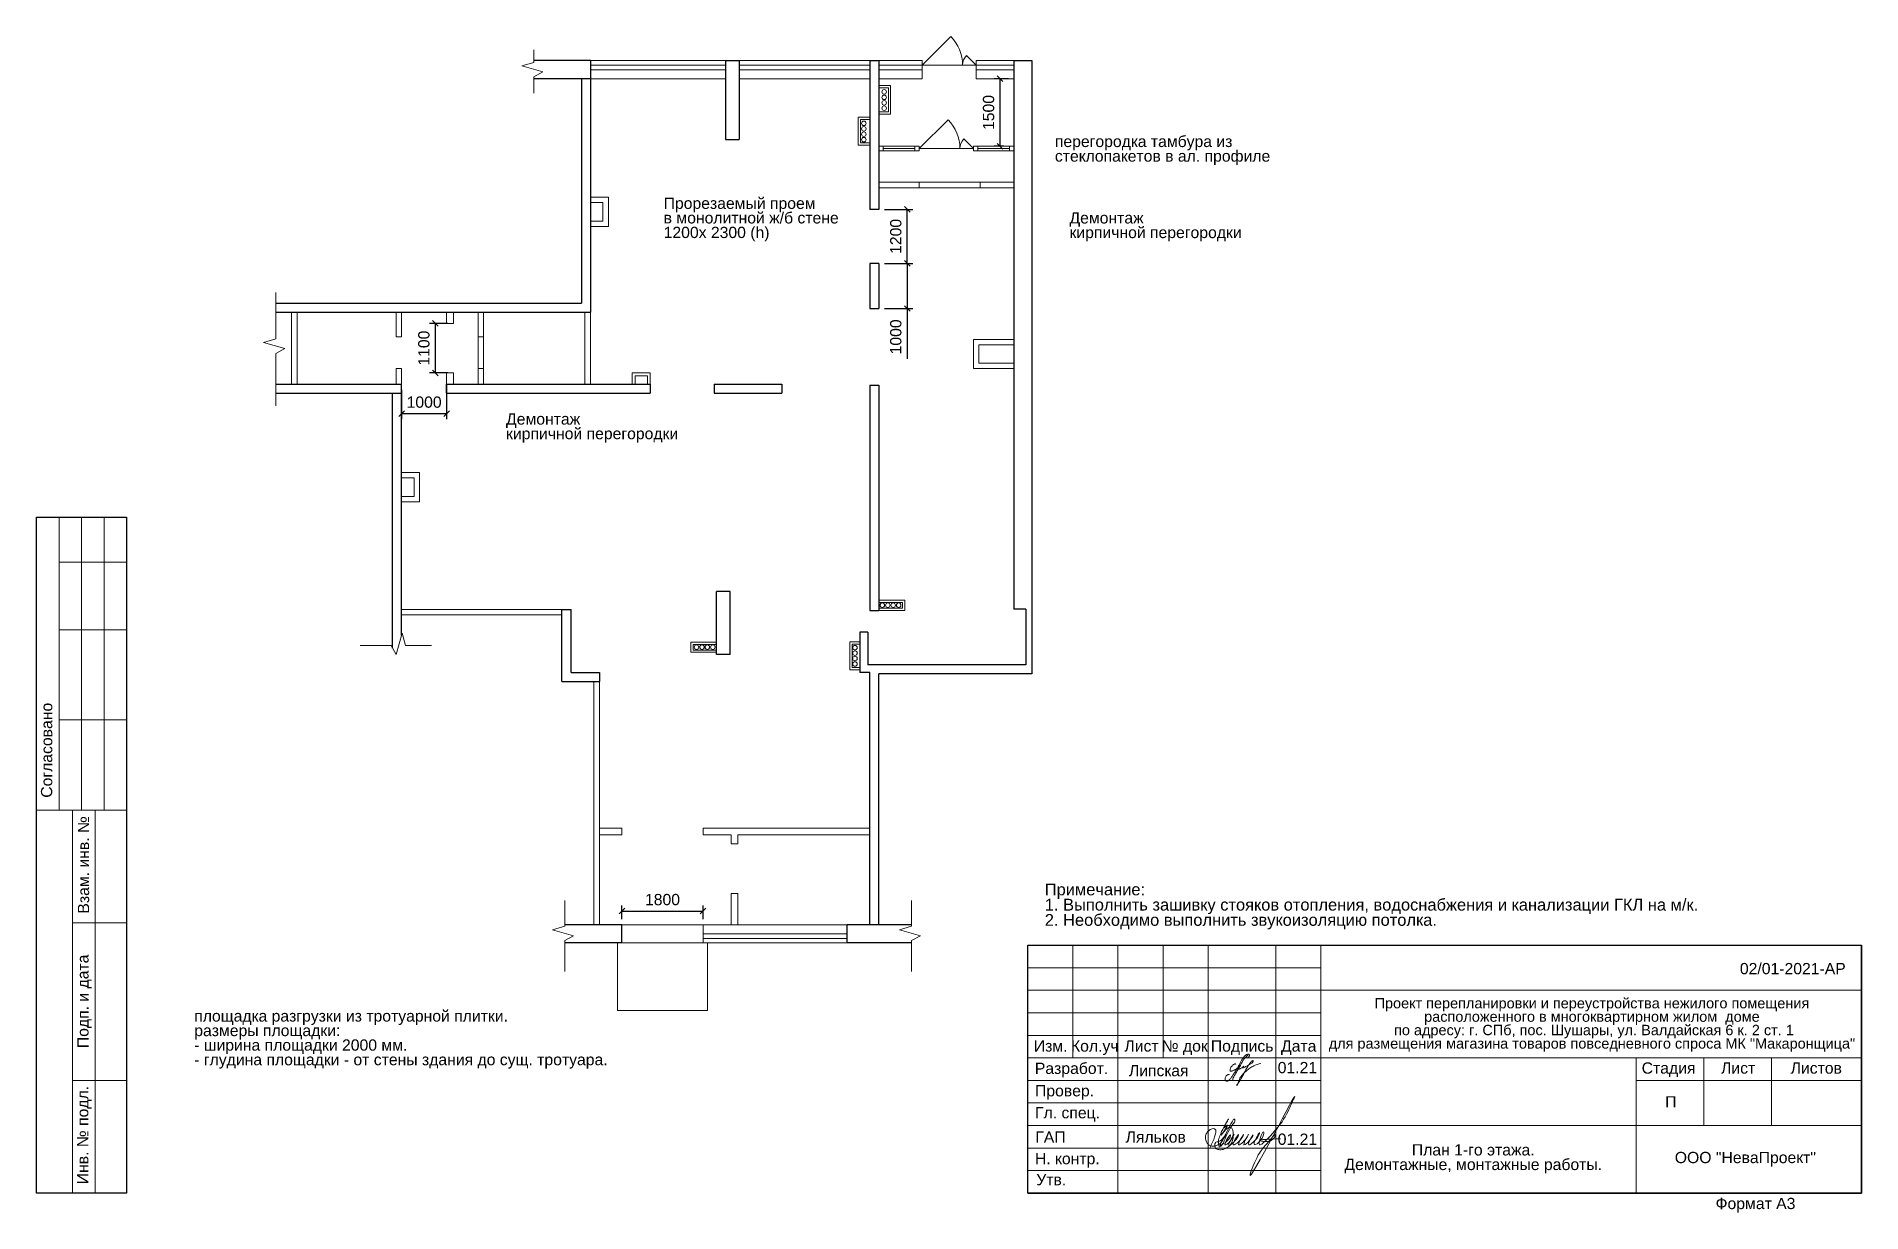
# Model space of a CAD drawing. Header units: metres. Extents: x 0 to 40.5, y 0.1 to 26.2.
import ezdxf
from ezdxf.enums import TextEntityAlignment as Align

# ---------------------------------------------------------------- set-up
doc = ezdxf.new("R2010")
doc.units = ezdxf.units.M
doc.header["$MEASUREMENT"] = 0
doc.linetypes.add('DGN Style 3', pattern=[10.117817, 7.227012, -2.890805])
doc.layers.get('DEFPOINTS').update_dxf_attribs({"lineweight": 0})
for name, color, linetype, lineweight in [('Level 1', 7, 'Continuous', 0), ('Level 44', 7, 'Continuous', 0), ('Level 63', 7, 'Continuous', 0)]:
    doc.layers.add(name, color=color, linetype=linetype, lineweight=lineweight)
doc.layers.add('YOLO_STAMP', color=1, linetype='Continuous')
doc.styles.get("Standard").update_dxf_attribs({"font": 'txt.shx'})
doc.styles.add('Style-Arial', font='arial.ttf')
doc.dimstyles.get("Standard").update_dxf_attribs({"dimtxt": 0.18, "dimasz": 0.18, "dimexe": 0.18, "dimexo": 0.0625, "dimgap": 0.09, "dimtad": 0, "dimtih": 1, "dimtoh": 1, "dimdec": 4, "dimzin": 0, "dimdsep": 46, "dimtxsty": 'Standard', "dimcen": 0.09, "dimadec": 0, "dimazin": 0, "dimtfac": 1, "dimtdec": 4, "dimtofl": 0, "dimtmove": 0, "dimatfit": 3, "dimfxl": 1, "dimtolj": 1, "dimtzin": 0, "dimarcsym": 0})

# ---------------------------------------------------------------- blocks, each defined once
blk = doc.blocks.new('*U17')
at = {"layer": 'Level 44', "color": 6, "linetype": 'Continuous', "lineweight": 13}
for centre in [(-0.181, 0), (-0.06, 0), (0.06, 0), (0.181, 0)]:
    blk.add_circle(centre, 0.05, dxfattribs=at)
blk = doc.blocks.new('*U24')
at = {"color": 5, "linetype": 'Continuous', "lineweight": 0}
for points, knots in [([(0.31, 0.78), (0.34, 0.81), (0.4, 0.88), (0.43, 0.93), (0.43, 0.97), (0.42, 1.01), (0.39, 1.04), (0.33, 1.05), (0.26, 1.03), (0.21, 1.01), (0.12, 0.93), (0.06, 0.87), (-0.03, 0.75), (-0.11, 0.62), (-0.21, 0.44), (-0.3, 0.26), (-0.38, 0.11), (-0.48, -0.06), (-0.64, -0.3), (-0.75, -0.47), (-0.87, -0.64), (-0.99, -0.73), (-1.02, -0.73), (-1.06, -0.74), (-1.14, -0.72), (-1.16, -0.69), (-1.18, -0.65), (-1.18, -0.58), (-1.17, -0.52), (-1.15, -0.43), (-1.08, -0.35), (-1.04, -0.34), (-0.99, -0.31), (-0.96, -0.3), (-0.92, -0.29), (-0.91, -0.31), (-0.92, -0.32)], [0, 0, 0, 0, 0.032258, 0.064516, 0.096774, 0.129032, 0.16129, 0.193548, 0.225806, 0.258065, 0.290323, 0.322581, 0.354839, 0.387097, 0.419355, 0.451613, 0.483871, 0.516129, 0.548387, 0.580645, 0.612903, 0.645161, 0.677419, 0.709677, 0.741935, 0.774194, 0.806452, 0.83871, 0.870968, 0.903226, 0.935484, 0.967742, 0.983871, 0.991935, 0.995968, 1, 1, 1, 1]), ([(0.32, 0.97), (0.32, 0.97), (0.33, 0.98), (0.32, 0.98), (0.31, 0.97), (0.3, 0.97), (0.29, 0.95), (0.21, 0.88), (0.15, 0.82), (0.09, 0.75), (-0.01, 0.62), (-0.17, 0.29), (-0.31, 0.07), (-0.54, -0.32), (-0.64, -0.51), (-0.69, -0.64), (-0.64, -0.69)], [0, 0, 0, 0, 0.005306, 0.009091, 0.012718, 0.03509, 0.04357, 0.143713, 0.287425, 0.431138, 0.57485, 0.718563, 0.862275, 0.934132, 0.97006, 1, 1, 1, 1])]:
    blk.add_open_spline(points, degree=3, knots=knots, dxfattribs=at)
blk.add_open_spline([(-0.47, 0.37), (-0.48, 0.41), (-0.52, 0.41), (-0.56, 0.39), (-0.63, 0.36), (-0.68, 0.32), (-0.75, 0.25), (-0.8, 0.18), (-0.84, 0.12), (-0.85, 0.05), (-0.85, -0.04), (-0.83, -0.08), (-0.8, -0.08), (-0.77, -0.08), (-0.71, -0.06), (-0.66, -0.04), (-0.53, 0.03), (-0.31, 0.14), (-0.22, 0.24), (-0.17, 0.32), (-0.19, 0.32), (-0.3, 0.13), (-0.31, 0.08), (-0.31, 0.06), (-0.27, 0.06), (-0.23, 0.06), (-0.16, 0.09), (-0.08, 0.14), (-0.02, 0.18), (0.02, 0.21), (0.06, 0.25), (0.06, 0.27), (0.03, 0.23), (0, 0.17), (0, 0.14), (0.03, 0.14), (0.11, 0.19), (0.24, 0.26), (0.32, 0.3), (0.44, 0.37), (0.55, 0.44), (0.61, 0.48), (0.65, 0.52), (0.68, 0.57), (0.68, 0.62), (0.68, 0.63), (0.65, 0.63), (0.59, 0.59), (0.51, 0.52), (0.45, 0.43), (0.37, 0.31), (0.32, 0.23), (0.24, 0.11), (0.16, -0.05), (0.09, -0.18), (-0.03, -0.4), (-0.22, -0.74), (-0.32, -0.89), (-0.41, -1), (-0.41, -1.05), (-0.38, -1.02), (-0.32, -0.82), (-0.24, -0.63), (-0.15, -0.46), (-0.09, -0.38), (0.01, -0.25), (0.14, -0.13), (0.22, -0.06), (0.34, 0.03), (0.46, 0.12), (0.58, 0.2), (0.72, 0.28), (0.88, 0.35), (1.01, 0.39), (1.08, 0.41), (1.18, 0.43)], degree=3, dxfattribs=at)
blk = doc.blocks.new('_Oblique')
at = {"color": 0, "linetype": 'ByBlock', "lineweight": -2}
blk.add_line((0.5, 0.5), (-0.5, -0.5), dxfattribs=at)
blk = doc.blocks.new('*D39')
at = {"color": 0, "linetype": 'Continuous', "lineweight": -2, "transparency": 16777216}
for p, q in [((18.817, 21.132), (19.448, 21.132)), ((19.323, 21.132), (19.323, 20.132)), ((18.817, 20.132), (19.448, 20.132)), ((19.323, 20.132), (19.323, 19.016))]:
    blk.add_line(p, q, dxfattribs=at)
at = {"layer": 'DEFPOINTS', "color": 0, "linetype": 'Continuous', "lineweight": 13, "transparency": 16777216}
for p in [(18.692, 21.132), (18.692, 20.132), (19.323, 20.132)]:
    blk.add_point(p, dxfattribs=at)
at = {"color": 0, "linetype": 'Continuous', "lineweight": -2, "transparency": 16777216, "xscale": 0.125, "yscale": 0.125, "zscale": 0.125}
for p, rotation in [((19.323, 21.132), 90), ((19.323, 20.132), 270)]:
    blk.add_blockref('_Oblique', p, dxfattribs=dict(at, rotation=rotation))
at = {"color": 0, "linetype": 'Continuous', "lineweight": 13, "transparency": 16777216, "insert": (19.07, 19.502), "char_height": 0.25, "attachment_point": 5, "rotation": 90, "style": 'Style-Arial'}
blk.add_mtext('1000', dxfattribs=at)
blk = doc.blocks.new('*D40')
at = {"color": 0, "linetype": 'Continuous', "lineweight": -2, "transparency": 16777216}
for p, q in [((18.817, 22.332), (19.448, 22.332)), ((19.323, 21.132), (19.323, 22.332)), ((18.817, 21.132), (19.448, 21.132))]:
    blk.add_line(p, q, dxfattribs=at)
at = {"layer": 'DEFPOINTS', "color": 0, "linetype": 'Continuous', "lineweight": 13, "transparency": 16777216}
for p in [(18.692, 22.332), (19.323, 22.332), (18.692, 21.132)]:
    blk.add_point(p, dxfattribs=at)
at = {"color": 0, "linetype": 'Continuous', "lineweight": -2, "transparency": 16777216, "xscale": 0.125, "yscale": 0.125, "zscale": 0.125}
for p, rotation in [((19.323, 22.332), 90), ((19.323, 21.132), 270)]:
    blk.add_blockref('_Oblique', p, dxfattribs=dict(at, rotation=rotation))
at = {"color": 0, "linetype": 'Continuous', "lineweight": 13, "transparency": 16777216, "insert": (19.07, 21.732), "char_height": 0.25, "attachment_point": 5, "rotation": 90, "style": 'Style-Arial'}
blk.add_mtext('1200', dxfattribs=at)
blk = doc.blocks.new('*D30')
at = {"color": 0, "linetype": 'Continuous', "lineweight": -2, "transparency": 16777216}
for p, q in [((12.992, 6.577), (12.992, 6.884)), ((12.992, 6.759), (14.792, 6.759)), ((14.792, 6.577), (14.792, 6.884))]:
    blk.add_line(p, q, dxfattribs=at)
at = {"layer": 'DEFPOINTS', "color": 0, "linetype": 'Continuous', "lineweight": 13, "transparency": 16777216}
for p in [(14.792, 6.759), (12.992, 6.452), (14.792, 6.452)]:
    blk.add_point(p, dxfattribs=at)
at = {"color": 0, "linetype": 'Continuous', "lineweight": -2, "transparency": 16777216, "xscale": 0.125, "yscale": 0.125, "zscale": 0.125, "rotation": 180}
blk.add_blockref('_Oblique', (12.992, 6.759), dxfattribs=at)
at = {"color": 0, "linetype": 'Continuous', "lineweight": -2, "transparency": 16777216, "xscale": 0.125, "yscale": 0.125, "zscale": 0.125}
blk.add_blockref('_Oblique', (14.792, 6.759), dxfattribs=at)
at = {"color": 0, "linetype": 'Continuous', "lineweight": 0, "transparency": 16777216, "insert": (13.892, 7.012), "char_height": 0.25, "attachment_point": 5, "style": 'Style-Arial'}
blk.add_mtext('1800', dxfattribs=at)
blk = doc.blocks.new('*D36')
at = {"color": 0, "linetype": 'Continuous', "lineweight": -2, "transparency": 16777216}
for p, q in [((21.567, 25.232), (21.256, 25.232)), ((21.381, 25.232), (21.381, 23.732)), ((21.467, 23.732), (21.256, 23.732))]:
    blk.add_line(p, q, dxfattribs=at)
at = {"layer": 'DEFPOINTS', "color": 0, "linetype": 'Continuous', "lineweight": 13, "transparency": 16777216}
for p in [(21.692, 25.232), (21.381, 23.732), (21.592, 23.732)]:
    blk.add_point(p, dxfattribs=at)
at = {"color": 0, "linetype": 'Continuous', "lineweight": -2, "transparency": 16777216, "xscale": 0.125, "yscale": 0.125, "zscale": 0.125}
for p, rotation in [((21.381, 25.232), 90), ((21.381, 23.732), 270)]:
    blk.add_blockref('_Oblique', p, dxfattribs=dict(at, rotation=rotation))
at = {"color": 0, "linetype": 'Continuous', "lineweight": 0, "transparency": 16777216, "insert": (21.129, 24.482), "char_height": 0.25, "attachment_point": 5, "rotation": 90, "style": 'Style-Arial'}
blk.add_mtext('1500', dxfattribs=at)
blk = doc.blocks.new('*D37')
at = {"color": 0, "linetype": 'Continuous', "lineweight": -2, "transparency": 16777216}
for p, q in [((8.102, 18.327), (8.102, 17.676)), ((9.102, 18.452), (9.102, 17.676)), ((8.102, 17.801), (9.102, 17.801))]:
    blk.add_line(p, q, dxfattribs=at)
at = {"layer": 'DEFPOINTS', "color": 0, "linetype": 'Continuous', "lineweight": 13, "transparency": 16777216}
for p in [(8.102, 18.452), (9.102, 18.577), (9.102, 17.801)]:
    blk.add_point(p, dxfattribs=at)
at = {"color": 0, "linetype": 'Continuous', "lineweight": -2, "transparency": 16777216, "xscale": 0.125, "yscale": 0.125, "zscale": 0.125, "rotation": 180}
blk.add_blockref('_Oblique', (8.102, 17.801), dxfattribs=at)
at = {"color": 0, "linetype": 'Continuous', "lineweight": -2, "transparency": 16777216, "xscale": 0.125, "yscale": 0.125, "zscale": 0.125}
blk.add_blockref('_Oblique', (9.102, 17.801), dxfattribs=at)
at = {"color": 0, "linetype": 'Continuous', "lineweight": 0, "transparency": 16777216, "insert": (8.602, 18.053), "char_height": 0.25, "attachment_point": 5, "style": 'Style-Arial'}
blk.add_mtext('1000', dxfattribs=at)
blk = doc.blocks.new('*D38')
at = {"color": 0, "linetype": 'Continuous', "lineweight": -2, "transparency": 16777216}
for p, q in [((9.127, 19.802), (8.725, 19.802)), ((8.85, 19.802), (8.85, 18.702)), ((9.127, 18.702), (8.725, 18.702))]:
    blk.add_line(p, q, dxfattribs=at)
at = {"layer": 'DEFPOINTS', "color": 0, "linetype": 'Continuous', "lineweight": 13, "transparency": 16777216}
for p in [(9.252, 19.802), (8.85, 18.702), (9.252, 18.702)]:
    blk.add_point(p, dxfattribs=at)
at = {"color": 0, "linetype": 'Continuous', "lineweight": -2, "transparency": 16777216, "xscale": 0.125, "yscale": 0.125, "zscale": 0.125}
for p, rotation in [((8.85, 19.802), 90), ((8.85, 18.702), 270)]:
    blk.add_blockref('_Oblique', p, dxfattribs=dict(at, rotation=rotation))
at = {"color": 0, "linetype": 'Continuous', "lineweight": 0, "transparency": 16777216, "insert": (8.597, 19.252), "char_height": 0.25, "attachment_point": 5, "rotation": 90, "style": 'Style-Arial'}
blk.add_mtext('1100', dxfattribs=at)

msp = doc.modelspace()

# ---------------------------------------------------------------- linework, layer by layer
at = {"color": 7, "linetype": 'Continuous', "lineweight": 13}
for p, q in [((7.98160927, 19.50221878), (8.10160927, 19.50221878)), ((7.98160927, 18.80221878), (8.10160927, 18.80221878))]:
    msp.add_line(p, q, dxfattribs=at)
at = {"color": 5, "linetype": 'DGN Style 3', "lineweight": 13}
for p, q in [((9.80160927, 19.50221878), (9.92160927, 19.50221878)), ((9.80160927, 18.80221878), (9.92160927, 18.80221878)), ((14.79160927, 6.05221878), (14.79160927, 6.45221878))]:
    msp.add_line(p, q, dxfattribs=at)
at = {"color": 5, "linetype": 'Continuous', "lineweight": 0}
for p, q in [((12.89160927, 6.05221878), (12.89160927, 4.55221878)), ((14.89160927, 6.05221878), (14.89160927, 4.55221878)), ((14.89160927, 4.55221878), (12.89160927, 4.55221878))]:
    msp.add_line(p, q, dxfattribs=at)
msp.add_lwpolyline([(21.99998125, 0.50004244), (40.49998125, 0.50004244), (40.49998125, 6.00004244)])
msp.add_open_spline([(26.04278702, 1.51356679), (26.08073687, 1.59098025), (26.13309501, 1.697785), (26.16865204, 1.82587662), (26.17954879, 1.89439747), (26.1397082, 1.93429106), (26.07455291, 1.92760347), (26.0099114, 1.88541412), (25.96221407, 1.82733798), (25.9383279, 1.76402907), (25.94150294, 1.70355029), (25.9578119, 1.63583473), (25.99573812, 1.57865798), (26.05483841, 1.54634067), (26.12096717, 1.53314648), (26.18589094, 1.55663344), (26.2430196, 1.57961353), (26.31273732, 1.63255339), (26.35633136, 1.7436194), (26.42094305, 1.86493651), (26.47160876, 1.98398541), (26.52988592, 2.06594743), (26.55124657, 2.12761739), (26.59350428, 2.14496146), (26.59617186, 2.10453388), (26.58466133, 2.06885692), (26.47006561, 1.93445387), (26.38995491, 1.73692306), (26.32802366, 1.57912064), (26.2567383, 1.51263978), (26.24086995, 1.54966362), (26.23176358, 1.58737166), (26.2209507, 1.66409469), (26.27652073, 1.80882404), (26.32161097, 1.92589795), (26.54395054, 2.2937952), (26.27748717, 1.85606354), (26.5162612, 2.11298828), (26.19533036, 1.63767806), (26.37596412, 1.9088758), (26.45290116, 1.96306903), (26.53383444, 1.94722948), (26.55448748, 1.86751673), (26.56351039, 1.74119359), (26.5300577, 1.57729277), (26.41157706, 1.50050643), (26.32647237, 1.46118091), (26.24518584, 1.46038806), (26.17375385, 1.47824669), (26.14897566, 1.52417378), (26.14422267, 1.56598102), (26.15563212, 1.63763909), (26.28202746, 1.62882892), (26.49868217, 1.94270033), (26.19165988, 1.4919854), (26.38974939, 1.63026527), (26.46855729, 1.67189559), (26.52728856, 1.88196812), (26.27109931, 1.4587273), (26.51683611, 1.65564289), (26.63260579, 1.91033565), (26.35117631, 1.44117992), (26.61202182, 1.65125225), (26.73385856, 1.89811526), (26.4434486, 1.47047089), (26.72059476, 1.64813693), (26.84215777, 1.90189339), (26.57011078, 1.44859744), (26.83086823, 1.66287503), (26.94155219, 1.88745131), (26.66514737, 1.40373678), (26.9572413, 1.68552503), (27.02236655, 1.85166224), (26.73830431, 1.36372931), (27.1130485, 1.71066162), (27.16706252, 1.91605248), (26.84995156, 1.35533702), (27.24230499, 1.71307905), (27.23822872, 1.93985688), (26.99789659, 1.35117447), (27.59385327, 1.99692237), (27.70902633, 2.17172205), (28.25440797, 3.34948424), (26.57558669, 0.05451607), (27.10769998, 1.38668342), (27.25846749, 1.53814084), (27.53581635, 1.87295253), (27.41604642, 1.6052397), (26.95495957, 1.68869624), (27.35862689, 1.69866067), (27.60910479, 1.70484366)], degree=3, knots=[0, 0, 0, 0, 0.2560667335, 0.3532866609, 0.4064462397, 0.4505715593, 0.499810762, 0.589048116, 0.6776773447, 0.720537619, 0.7890970415, 0.8549085965, 0.9291380247, 0.9859734327, 1.0536031878, 1.1239972545, 1.188183971, 1.238832564, 1.3814411764, 1.5326257275, 1.6553269718, 1.7676921232, 1.8317137067, 1.8496753243, 1.8755154291, 1.9180272356, 1.9733447095, 2.3880998365, 2.5095345573, 2.5620461607, 2.5863726679, 2.6081972303, 2.6839756799, 2.8118489792, 3.0390733023, 3.2354338585, 3.4551409824, 3.5391991041, 3.7965289221, 3.9612769153, 4.0468508434, 4.1050323087, 4.1708075998, 4.2679693411, 4.5015659404, 4.6102692781, 4.6801628668, 4.7793560514, 4.8539988807, 4.8790077583, 4.930140653, 4.9832913909, 5.0638079182, 5.2689191923, 5.5236020616, 5.592201315, 5.8101440712, 5.8569294928, 6.1070555364, 6.2738830494, 6.4144054778, 6.6750982037, 6.8810380842, 7.0014901367, 7.2513214603, 7.4482112873, 7.5779777602, 7.8235148866, 8.0412496629, 8.1371151941, 8.3762136101, 8.6515240697, 8.6646638816, 8.8805359725, 9.2136117644, 9.2239007948, 9.4942644814, 9.8120738223, 9.8409947666, 10.1116005997, 10.4864058925, 11.0871548735, 11.4072235828, 13.3605943647, 13.8293914736, 14.1964400593, 14.4128351412, 14.5239773832, 14.7957489963, 15.2401190061, 15.2401190061, 15.2401190061, 15.2401190061], dxfattribs=at)
at = {"layer": 'Level 44', "color": 7, "linetype": 'Continuous', "lineweight": 0}
for p, q in [((19.65160927, 25.53221878), (20.28800537, 26.16861488)), ((11.03974406, 25.59222848), (11.03974406, 25.87037096)), ((12.29160927, 25.53221878), (15.29160927, 25.53221878)), ((15.59160927, 25.53221878), (18.49160927, 25.53221878)), ((18.69160927, 25.53221878), (19.65160927, 25.53221878)), ((19.65160927, 25.53221878), (20.85160927, 25.53221878)), ((20.63947723, 25.74435081), (20.85160927, 25.53221878)), ((20.85160927, 25.53221878), (21.69160927, 25.53221878)), ((11.03974406, 25.27152995), (11.03974406, 24.91311534)), ((12.29160927, 25.43221878), (15.29160927, 25.43221878)), ((15.59160927, 25.43221878), (18.49160927, 25.43221878)), ((18.69160927, 25.43221878), (19.65160927, 25.43221878)), ((20.85160927, 25.43221878), (21.69160927, 25.43221878)), ((5.31254452, 19.4550623), (5.31254452, 20.48368644)), ((5.31254452, 19.13436377), (5.31254452, 17.96826473)), ((7.87075091, 12.65051047), (7.18341155, 12.65051047)), ((8.19144944, 12.65051047), (8.76408365, 12.65051047)), ((11.72433971, 6.42284592), (11.72433971, 6.99548013)), ((19.42050233, 6.42284592), (19.42050233, 6.99548013)), ((11.72433971, 6.10214739), (11.72433971, 5.41480803)), ((14.79160927, 6.25221878), (17.99160927, 6.25221878)), ((14.79160927, 6.15221878), (17.99160927, 6.15221878)), ((19.42050233, 6.10214739), (19.42050233, 5.41480803))]:
    msp.add_line(p, q, dxfattribs=at)
at = {"layer": 'Level 44', "color": 7, "linetype": 'Continuous', "lineweight": 30}
for p, q in [((12.29160927, 25.63221878), (11.03974406, 25.63221878)), ((12.29160927, 25.63221878), (12.29160927, 20.05221878)), ((15.29160927, 25.63221878), (15.29160927, 23.88221878)), ((15.29160927, 25.63221878), (15.59160927, 25.63221878)), ((15.59160927, 25.63221878), (15.59160927, 23.88221878)), ((18.49160927, 25.63221878), (18.49160927, 22.33221878)), ((18.49160927, 25.63221878), (18.69160927, 25.63221878)), ((18.69160927, 25.63221878), (18.69160927, 22.33221878)), ((21.69160927, 25.63221878), (21.69160927, 13.46221878)), ((21.69160927, 25.63221878), (22.09160927, 25.63221878)), ((22.09160927, 25.63221878), (22.09160927, 12.02221878)), ((12.29160927, 25.23221878), (11.03974406, 25.23221878)), ((12.09160927, 25.23221878), (12.09160927, 20.25221878)), ((15.29160927, 23.88221878), (15.59160927, 23.88221878)), ((18.69160927, 22.33221878), (18.49160927, 22.33221878)), ((18.69160927, 21.13221878), (18.49160927, 21.13221878)), ((18.49160927, 21.13221878), (18.49160927, 20.13221878)), ((18.69160927, 21.13221878), (18.69160927, 20.13221878)), ((5.31254452, 20.25221878), (12.09160927, 20.25221878)), ((5.31254452, 20.05221878), (12.29160927, 20.05221878)), ((18.49160927, 20.13221878), (18.69160927, 20.13221878)), ((5.31254452, 18.45221878), (8.10160927, 18.45221878)), ((5.31254452, 18.25221878), (8.10160927, 18.25221878)), ((7.90160927, 12.59585897), (7.90160927, 18.25221878)), ((8.10160927, 12.88234816), (8.10160927, 18.45221878)), ((9.10160927, 18.25221878), (9.10160927, 18.45221878)), ((9.10160927, 18.45221878), (13.62160927, 18.45221878)), ((9.10160927, 18.25221878), (13.62160927, 18.25221878)), ((13.62160927, 18.45221878), (13.62160927, 18.25221878)), ((15.04160927, 18.45221878), (15.04160927, 18.25221878)), ((15.04160927, 18.45221878), (16.54160927, 18.45221878)), ((15.04160927, 18.25221878), (16.54160927, 18.25221878)), ((16.54160927, 18.45221878), (16.54160927, 18.25221878)), ((18.49160927, 18.43221878), (18.49160927, 13.43221878)), ((18.49160927, 18.43221878), (18.69160927, 18.43221878)), ((18.69160927, 18.43221878), (18.69160927, 13.43221878)), ((15.09160927, 12.45221878), (15.09160927, 13.85221878)), ((15.39160927, 13.85221878), (15.09160927, 13.85221878)), ((15.39160927, 12.45221878), (15.39160927, 13.85221878)), ((11.66160927, 11.85221878), (11.66160927, 13.45221878)), ((11.66160927, 13.45221878), (11.86160927, 13.45221878)), ((11.86160927, 12.05221878), (11.86160927, 13.45221878)), ((18.49160927, 13.43221878), (18.69160927, 13.43221878)), ((21.95160927, 13.46221878), (21.69160927, 13.46221878)), ((21.95160927, 13.46221878), (21.95160927, 12.22221878)), ((18.45160927, 12.95221878), (18.27160927, 12.95221878)), ((18.27160927, 12.95221878), (18.27160927, 12.05221878)), ((18.45160927, 12.95221878), (18.45160927, 12.22221878)), ((15.39160927, 12.45221878), (15.09160927, 12.45221878)), ((21.95160927, 12.22221878), (18.45160927, 12.22221878)), ((11.66160927, 11.85221878), (12.49160927, 11.85221878)), ((11.86160927, 12.05221878), (12.49160927, 12.05221878)), ((12.49160927, 12.05221878), (12.49160927, 11.85221878)), ((18.49160927, 12.05221878), (18.27160927, 12.05221878)), ((18.49160927, 6.45221878), (18.49160927, 12.05221878)), ((18.69160927, 6.45221878), (18.69160927, 12.02221878)), ((22.09160927, 12.02221878), (18.69160927, 12.02221878)), ((12.99160927, 6.45221878), (11.72433971, 6.45221878)), ((12.99160927, 6.05221878), (12.99160927, 6.45221878)), ((19.42050233, 6.45221878), (17.99160927, 6.45221878)), ((17.99160927, 6.05221878), (17.99160927, 6.45221878)), ((12.99160927, 6.05221878), (11.72433971, 6.05221878)), ((19.42050233, 6.05221878), (17.99160927, 6.05221878))]:
    msp.add_line(p, q, dxfattribs=at)
at = {"layer": 'Level 44', "color": 7, "linetype": 'Continuous', "lineweight": 13}
for p, q in [((12.29160927, 25.63221878), (15.29160927, 25.63221878)), ((15.59160927, 25.63221878), (18.49160927, 25.63221878)), ((18.69160927, 25.63221878), (19.65160927, 25.63221878)), ((19.65160927, 25.63221878), (19.65160927, 25.23221878)), ((20.85160927, 25.63221878), (20.85160927, 25.23221878)), ((20.85160927, 25.63221878), (21.69160927, 25.63221878)), ((12.29160927, 25.23221878), (15.29160927, 25.23221878)), ((15.59160927, 25.23221878), (18.49160927, 25.23221878)), ((18.69160927, 25.23221878), (19.65160927, 25.23221878)), ((20.85160927, 25.23221878), (21.69160927, 25.23221878)), ((12.29160927, 22.60221878), (12.69160927, 22.60221878)), ((12.29160927, 22.48221878), (12.57160927, 22.48221878)), ((12.57160927, 22.48221878), (12.57160927, 22.07221878)), ((12.69160927, 22.60221878), (12.69160927, 21.95221878)), ((12.29160927, 22.07221878), (12.57160927, 22.07221878)), ((12.29160927, 21.95221878), (12.69160927, 21.95221878)), ((5.66160927, 20.05221878), (5.66160927, 18.45221878)), ((5.78160927, 20.05221878), (5.78160927, 18.45221878)), ((7.98160927, 20.05221878), (7.98160927, 19.50221878)), ((8.10160927, 20.05221878), (8.10160927, 19.50221878)), ((12.17160927, 20.05221878), (12.17160927, 18.45221878)), ((12.29160927, 20.05221878), (12.29160927, 18.45221878)), ((20.79160927, 19.44221878), (21.69160927, 19.44221878)), ((20.79160927, 19.44221878), (20.79160927, 18.80221878)), ((20.91160927, 19.32221878), (21.69160927, 19.32221878)), ((20.91160927, 19.32221878), (20.91160927, 18.92221878)), ((7.98160927, 18.80221878), (7.98160927, 18.45221878)), ((8.10160927, 18.80221878), (8.10160927, 18.45221878)), ((13.22160927, 18.45221878), (13.22160927, 18.70221878)), ((13.22160927, 18.70221878), (13.62160927, 18.70221878)), ((13.28660927, 18.45221878), (13.28660927, 18.63721878)), ((13.28660927, 18.63721878), (13.55660927, 18.63721878)), ((13.55660927, 18.45221878), (13.55660927, 18.63721878)), ((13.62160927, 18.45221878), (13.62160927, 18.70221878)), ((20.79160927, 18.80221878), (21.69160927, 18.80221878)), ((20.91160927, 18.92221878), (21.69160927, 18.92221878)), ((8.10160927, 16.49221878), (8.50160927, 16.49221878)), ((8.10160927, 16.37221878), (8.38160927, 16.37221878)), ((8.38160927, 16.37221878), (8.38160927, 15.96221878)), ((8.50160927, 16.49221878), (8.50160927, 15.84221878)), ((8.10160927, 15.96221878), (8.38160927, 15.96221878)), ((8.10160927, 15.84221878), (8.50160927, 15.84221878)), ((8.10160927, 13.45221878), (11.66160927, 13.45221878)), ((8.10160927, 13.33221878), (11.66160927, 13.33221878)), ((12.37160927, 6.45221878), (12.37160927, 11.85221878)), ((12.49160927, 6.45221878), (12.49160927, 11.85221878)), ((14.79160927, 6.45221878), (17.99160927, 6.45221878)), ((14.79160927, 6.05221878), (17.99160927, 6.05221878))]:
    msp.add_line(p, q, dxfattribs=at)
at = {"layer": 'Level 44', "color": 5, "linetype": 'Continuous', "lineweight": 0}
for p, q in [((19.59160927, 23.68221878), (20.22800537, 24.31861488)), ((18.79160927, 23.73221878), (19.49160927, 23.73221878)), ((19.49160927, 23.68221878), (18.79160927, 23.68221878)), ((18.79160927, 23.63221878), (19.49160927, 23.63221878)), ((20.79160927, 23.68221878), (19.59160927, 23.68221878)), ((20.57947723, 23.89435081), (20.79160927, 23.68221878)), ((20.89160927, 23.73221878), (21.59160927, 23.73221878)), ((21.59160927, 23.68221878), (20.89160927, 23.68221878)), ((20.89160927, 23.63221878), (21.59160927, 23.63221878))]:
    msp.add_line(p, q, dxfattribs=at)
at = {"layer": 'Level 44', "color": 5, "linetype": 'DGN Style 3', "lineweight": 13}
for p, q in [((18.69160927, 22.93221878), (19.59160927, 22.93221878)), ((18.69160927, 22.81221878), (19.59160927, 22.81221878)), ((19.59160927, 22.93221878), (19.59160927, 22.81221878)), ((20.94160927, 22.93221878), (20.94160927, 22.81221878)), ((20.94160927, 22.93221878), (21.69160927, 22.93221878)), ((20.94160927, 22.81221878), (21.69160927, 22.81221878)), ((9.80160927, 20.05221878), (9.80160927, 19.50221878)), ((9.92160927, 20.05221878), (9.92160927, 19.50221878)), ((9.80160927, 18.80221878), (9.80160927, 18.45221878)), ((9.92160927, 18.80221878), (9.92160927, 18.45221878)), ((12.99160927, 6.45221878), (14.79160927, 6.45221878)), ((14.79160927, 6.05221878), (12.99160927, 6.05221878))]:
    msp.add_line(p, q, dxfattribs=at)
at = {"layer": 'Level 44', "color": 5, "linetype": 'DGN Style 3', "lineweight": 0}
for p, q in [((19.59160927, 22.93221878), (20.94160927, 22.93221878)), ((20.94160927, 22.81221878), (19.59160927, 22.81221878)), ((9.80160927, 19.50221878), (9.80160927, 18.80221878)), ((9.92160927, 18.80221878), (9.92160927, 19.50221878))]:
    msp.add_line(p, q, dxfattribs=at)
at = {"layer": 'Level 44', "color": 5, "linetype": 'Continuous', "lineweight": 13}
for p, q in [((9.10160927, 19.80221878), (9.10160927, 20.05221878)), ((9.25160927, 19.80221878), (9.25160927, 20.05221878)), ((9.10160927, 19.80221878), (9.25160927, 19.80221878)), ((9.10160927, 18.45221878), (9.10160927, 18.70221878)), ((9.10160927, 18.70221878), (9.25160927, 18.70221878)), ((9.25160927, 18.45221878), (9.25160927, 18.70221878)), ((12.49160927, 8.60221878), (12.99160927, 8.60221878)), ((12.99160927, 8.45221878), (12.99160927, 8.60221878)), ((14.79160927, 8.45221878), (14.79160927, 8.60221878)), ((14.79160927, 8.60221878), (18.49160927, 8.60221878)), ((12.49160927, 8.45221878), (12.99160927, 8.45221878)), ((14.79160927, 8.45221878), (15.41660927, 8.45221878)), ((15.41660927, 8.45221878), (15.41660927, 8.25221878)), ((15.41660927, 8.25221878), (15.56660927, 8.25221878)), ((15.56660927, 8.45221878), (15.56660927, 8.25221878)), ((15.56660927, 8.45221878), (18.49160927, 8.45221878)), ((15.41660927, 7.15221878), (15.56660927, 7.15221878)), ((15.41660927, 7.15221878), (15.41660927, 6.45221878)), ((15.56660927, 7.15221878), (15.56660927, 6.45221878))]:
    msp.add_line(p, q, dxfattribs=at)
at = {"layer": 'Level 44', "color": 7, "linetype": 'Continuous', "lineweight": 0, "flags": 128}
for points in [[(11.03974406, 25.59222848), (10.76705168, 25.51395415), (11.23464645, 25.3815794), (11.03974406, 25.27152995)], [(18.69160927, 25.02839379), (18.90413103, 25.02839379), (18.90413103, 24.49425115), (18.69160927, 24.49425115)], [(18.49160927, 24.32648186), (18.28451873, 24.32648186), (18.28451873, 23.80734324), (18.49160927, 23.80734324)], [(5.31254452, 19.4550623), (5.03985214, 19.37678797), (5.50744691, 19.24441323), (5.31254452, 19.13436377)], [(18.69160927, 13.48221878), (19.21756324, 13.48221878), (19.21756324, 13.60762174), (18.69160927, 13.60762174)], [(8.19144944, 12.65051047), (8.11317512, 12.92320285), (7.98080037, 12.45560808), (7.87075091, 12.65051047)], [(15.09160927, 12.55216015), (14.56933423, 12.55216015), (14.56933423, 12.67690775), (15.09160927, 12.67690775)], [(18.27160927, 12.1613364), (18.10102413, 12.1613364), (18.10102413, 12.68347583), (18.27160927, 12.68347583)], [(11.72433971, 6.42284592), (11.45164733, 6.34457159), (11.9192421, 6.21219685), (11.72433971, 6.10214739)], [(19.42050233, 6.42284592), (19.14780996, 6.34457159), (19.61540473, 6.21219685), (19.42050233, 6.10214739)]]:
    msp.add_lwpolyline(points, dxfattribs=at)
at = {"layer": 'Level 44', "color": 7, "linetype": 'Continuous', "lineweight": 13, "flags": 128}
for points in [[(18.69160927, 25.07839379), (18.95413103, 25.07839379), (18.95413103, 24.44425115), (18.69160927, 24.44425115)], [(18.49160927, 24.37648186), (18.23451873, 24.37648186), (18.23451873, 23.75734324), (18.49160927, 23.75734324)], [(18.69160927, 13.43221878), (19.26756324, 13.43221878), (19.26756324, 13.65762174), (18.69160927, 13.65762174)], [(15.09160927, 12.50216015), (14.51933423, 12.50216015), (14.51933423, 12.72690775), (15.09160927, 12.72690775)], [(18.27160927, 12.1113364), (18.05102413, 12.1113364), (18.05102413, 12.73347583), (18.27160927, 12.73347583)]]:
    msp.add_lwpolyline(points, dxfattribs=at)
at = {"layer": 'Level 44', "color": 5, "linetype": 'Continuous', "lineweight": 13, "flags": 128}
for points in [[(18.79160927, 23.73221878), (18.69160927, 23.73221878), (18.69160927, 23.63221878), (18.79160927, 23.63221878), (18.79160927, 23.73221878)], [(19.59160927, 23.73221878), (19.49160927, 23.73221878), (19.49160927, 23.63221878), (19.59160927, 23.63221878), (19.59160927, 23.73221878)], [(20.89160927, 23.73221878), (20.79160927, 23.73221878), (20.79160927, 23.63221878), (20.89160927, 23.63221878), (20.89160927, 23.73221878)], [(21.69160927, 23.73221878), (21.59160927, 23.73221878), (21.59160927, 23.63221878), (21.69160927, 23.63221878), (21.69160927, 23.73221878)], [(9.10160927, 20.05221878), (9.10160927, 19.80221878), (9.25160927, 19.80221878), (9.25160927, 20.05221878), (9.10160927, 20.05221878)], [(9.10160927, 18.70221878), (9.10160927, 18.45221878), (9.25160927, 18.45221878), (9.25160927, 18.70221878), (9.10160927, 18.70221878)], [(12.49160927, 8.45221878), (12.99160927, 8.45221878), (12.99160927, 8.60221878), (12.49160927, 8.60221878), (12.49160927, 8.45221878)], [(18.49160927, 8.60221878), (14.79160927, 8.60221878), (14.79160927, 8.45221878), (15.41660927, 8.45221878), (15.41660927, 8.25221878), (15.56660927, 8.25221878), (15.56660927, 8.45221878), (18.49160927, 8.45221878), (18.49160927, 8.60221878)], [(15.56660927, 6.45221878), (15.56660927, 7.15221878), (15.41660927, 7.15221878), (15.41660927, 6.45221878), (15.56660927, 6.45221878)]]:
    msp.add_lwpolyline(points, close=True, dxfattribs=at)
at = {"layer": 'Level 44', "color": 7, "linetype": 'Continuous', "lineweight": 0, "flags": 128}
for points in [[(12.29160927, 21.95221878), (12.69160927, 21.95221878), (12.69160927, 22.60221878), (12.29160927, 22.60221878), (12.29160927, 22.48221878), (12.57160927, 22.48221878), (12.57160927, 22.07221878), (12.29160927, 22.07221878), (12.29160927, 21.95221878)], [(5.66160927, 20.05221878), (5.66160927, 18.45221878), (5.78160927, 18.45221878), (5.78160927, 20.05221878), (5.66160927, 20.05221878)], [(7.98160927, 20.05221878), (7.98160927, 19.50221878), (8.10160927, 19.50221878), (8.10160927, 20.05221878), (7.98160927, 20.05221878)], [(12.29160927, 18.45221878), (12.29160927, 20.05221878), (12.17160927, 20.05221878), (12.17160927, 18.45221878), (12.29160927, 18.45221878)], [(21.69160927, 18.92221878), (20.91160927, 18.92221878), (20.91160927, 19.32221878), (21.69160927, 19.32221878), (21.69160927, 19.44221878), (20.79160927, 19.44221878), (20.79160927, 18.80221878), (21.69160927, 18.80221878), (21.69160927, 18.92221878)], [(8.10160927, 18.45221878), (8.10160927, 18.80221878), (7.98160927, 18.80221878), (7.98160927, 18.45221878), (8.10160927, 18.45221878)], [(13.62160927, 18.45221878), (13.62160927, 18.70221878), (13.22160927, 18.70221878), (13.22160927, 18.45221878), (13.28660927, 18.45221878), (13.28660927, 18.63721878), (13.55660927, 18.63721878), (13.55660927, 18.45221878), (13.62160927, 18.45221878)], [(8.10160927, 15.84221878), (8.50160927, 15.84221878), (8.50160927, 16.49221878), (8.10160927, 16.49221878), (8.10160927, 16.37221878), (8.38160927, 16.37221878), (8.38160927, 15.96221878), (8.10160927, 15.96221878), (8.10160927, 15.84221878)], [(11.66160927, 13.45221878), (8.10160927, 13.45221878), (8.10160927, 13.33221878), (11.66160927, 13.33221878), (11.66160927, 13.45221878)], [(12.49160927, 6.45221878), (12.49160927, 11.85221878), (12.37160927, 11.85221878), (12.37160927, 6.45221878), (12.49160927, 6.45221878)]]:
    msp.add_lwpolyline(points, close=True, dxfattribs=at)
at = {"layer": 'Level 44', "color": 7, "linetype": 'Continuous', "lineweight": 0}
for centre, radius, start, end in [((19.65160927, 25.53221878), 0.9, 0, 45), ((20.85160927, 25.53221878), 0.3, 135, 180)]:
    msp.add_arc(centre, radius, start, end, dxfattribs=at)
at = {"layer": 'Level 44', "color": 5, "linetype": 'Continuous', "lineweight": 0}
for centre, radius, start, end in [((19.59160927, 23.68221878), 0.9, 0, 45), ((20.79160927, 23.68221878), 0.3, 135, 180)]:
    msp.add_arc(centre, radius, start, end, dxfattribs=at)
at = {"layer": 'Level 63', "color": 7, "linetype": 'Continuous', "lineweight": 13}
for p, q in [((-0.00001875, 15.50004244), (1.99998125, 15.50004244)), ((-0.00001875, 15.50004244), (-0.00001875, 9.00004244)), ((0.49998125, 15.50004244), (0.49998125, 9.00004244)), ((0.99998125, 15.50004244), (0.99998125, 9.00004244)), ((1.49998125, 15.50004244), (1.49998125, 9.00004244)), ((0.49998125, 14.50004244), (1.99998125, 14.50004244)), ((0.49998125, 13.00004244), (1.99998125, 13.00004244)), ((0.49998125, 11.00004244), (1.99998125, 11.00004244)), ((-0.00001875, 9.00004244), (1.99998125, 9.00004244)), ((0.79998125, 9.00004244), (1.99998125, 9.00004244)), ((1.29998125, 0.50004244), (1.29998125, 9.00004244)), ((0.79998125, 6.50004244), (1.99998125, 6.50004244)), ((21.99998125, 6.00004244), (40.49998125, 6.00004244)), ((21.99998125, 6.00004244), (21.99998125, 0.50004244)), ((22.99998125, 6.00004244), (22.99998125, 3.50004244)), ((23.99998125, 6.00004244), (23.99998125, 0.50004244)), ((24.99998125, 6.00004244), (24.99998125, 3.50004244)), ((25.99998125, 6.00004244), (25.99998125, 0.50004244)), ((27.49998125, 6.00004244), (27.49998125, 0.50004244)), ((28.49998125, 6.00004244), (28.49998125, 0.50004244)), ((28.49998125, 5.00004244), (40.49998125, 5.00004244)), ((21.99998125, 4.00004244), (28.49998125, 4.00004244)), ((21.99998125, 3.50004244), (28.49998125, 3.50004244)), ((28.49998125, 3.50004244), (40.49998125, 3.50004244)), ((0.79998125, 3.00004244), (1.99998125, 3.00004244)), ((35.49998125, 3.00004244), (40.49998125, 3.00004244)), ((28.49998125, 2.00004244), (40.49998125, 2.00004244))]:
    msp.add_line(p, q, dxfattribs=at)
at = {"layer": 'Level 63', "color": 7, "linetype": 'Continuous', "lineweight": 0}
for p, q in [((21.99998125, 5.50004244), (28.49998125, 5.50004244)), ((21.99998125, 5.00004244), (28.49998125, 5.00004244)), ((21.99998125, 4.50004244), (28.49998125, 4.50004244)), ((21.99998125, 3.00004244), (28.49998125, 3.00004244)), ((21.99998125, 2.50004244), (28.49998125, 2.50004244)), ((21.99998125, 2.00004244), (28.49998125, 2.00004244)), ((21.99998125, 1.50004244), (28.49998125, 1.50004244)), ((21.99998125, 1.00004244), (28.49998125, 1.00004244))]:
    msp.add_line(p, q, dxfattribs=at)
at = {"layer": 'Level 63', "color": 7, "linetype": 'Continuous', "lineweight": 13}
msp.add_lwpolyline([(1.99998125, 0.50004244), (1.99998125, 15.50004244)], dxfattribs=at)
at = {"layer": 'Level 63', "color": 7, "linetype": 'Continuous', "lineweight": 13, "flags": 128}
for points in [[(1.99998125, 0.50004244), (0.79998125, 0.50004244), (0.79998125, 9.00004244)], [(35.49998125, 3.50004244), (35.49998125, 0.50004244)], [(36.99998125, 3.50004244), (36.99998125, 2.00004244)], [(38.49998125, 3.50004244), (38.49998125, 2.00004244)]]:
    msp.add_lwpolyline(points, dxfattribs=at)
at = {"layer": 'YOLO_STAMP'}
for points in [[(1.99998125, 0.50004244), (-0.00001875, 0.50004244), (-0.00001875, 15.50004244), (1.99998125, 15.50004244)], [(21.99998125, 6.00004244), (40.49998125, 6.00004244), (40.49998125, 0.50004244), (21.99998125, 0.50004244)]]:
    msp.add_lwpolyline(points, close=True, dxfattribs=at)

# ---------------------------------------------------------------- block references
at = {"color": 5, "linetype": 'Continuous', "lineweight": 0, "xscale": 0.335278723237385, "yscale": 0.335278723237385, "zscale": 0.335278723237385}
msp.add_blockref('*U24', (26.77328306, 3.2316509), dxfattribs=at)
at = {"layer": 'Level 44', "color": 6, "linetype": 'Continuous', "lineweight": 13, "rotation": 270}
for p in [(18.81182962, 24.75813564), (18.36063795, 24.05969913), (18.16231937, 12.4239455)]:
    msp.add_blockref('*U17', p, dxfattribs=at)
at = {"layer": 'Level 44', "color": 6, "linetype": 'Continuous', "lineweight": 13}
for p in [(18.95247996, 13.54620034), (14.82814211, 12.61686624)]:
    msp.add_blockref('*U17', p, dxfattribs=at)

# ---------------------------------------------------------------- texts
at = {"color": 7, "linetype": 'DGN Style 3', "lineweight": 13, "style": 'Style-Arial'}
for s, p in [('02/01-2021-АР', (37.80141374, 5.60678908)), ('П', (36.14376725, 2.65062053))]:
    msp.add_text(s, height=0.25, dxfattribs=at).set_placement(p, align=Align.TOP_LEFT)
at = {"color": 7, "lineweight": 13, "style": 'Style-Arial'}
msp.add_text('Ляльков', height=0.25, dxfattribs=at).set_placement((24.83743113, 1.74429745), align=Align.MIDDLE_CENTER)
at = {"color": 1, "linetype": 'Continuous', "lineweight": 13, "insert": (13.91760987, 22.59296494), "char_height": 0.25, "attachment_point": 1, "line_spacing_factor": 0.776524, "style": 'Style-Arial'}
msp.add_mtext('Прорезаемый проем\\Pв монолитной ж/б стене\\P1200х 2300 (h)', dxfattribs=at)
at = {"color": 5, "linetype": 'Continuous', "lineweight": 0, "char_height": 0.25, "attachment_point": 1, "style": 'Style-Arial'}
for s, insert, line_spacing_factor in [('Демонтаж\\Pкирпичной перегородки', (22.92373331, 22.26850371), 0.776524), ('Демонтаж\\Pкирпичной перегородки', (10.42015666, 17.80545963), 0.776524), ('площадка разгрузки из тротуарной плитки.\\Pразмеры площадки: \\P- ширина площадки 2000 мм.\\P- глудина площадки - от стены здания до сущ. тротуара.', (3.50109144, 4.55604863), 0.774695)]:
    msp.add_mtext(s, dxfattribs=dict(at, insert=insert, line_spacing_factor=line_spacing_factor))
at = {"color": 7, "linetype": 'Continuous', "lineweight": 0, "attachment_point": 5, "line_spacing_factor": 0.776524, "style": 'Style-Arial'}
for s, insert, char_height in [('Проект перепланировки и переустройства нежилого помещения \\Pрасположенного в многоквартирном жилом  доме \\P по адресу: г. СПб, пос. Шушары, ул. Валдайская 6 к. 2 ст. 1\\Pдля размещения магазина товаров повседневного спроса МК "Макаронщица"', (34.51792599, 4.23321506), 0.23), ('План 1-го этажа. \\PДемонтажные, монтажные работы.', (31.88410225, 1.2599953), 0.25)]:
    msp.add_mtext(s, dxfattribs=dict(at, insert=insert, char_height=char_height))
at = {"layer": 'Level 1', "color": 7, "linetype": 'Continuous', "lineweight": 0, "style": 'Style-Arial'}
msp.add_text('Липская', height=0.25, dxfattribs=at).set_placement((24.90416384, 3.21893838), align=Align.MIDDLE_CENTER)
at = {"layer": 'Level 63', "color": 7, "linetype": 'Continuous', "lineweight": 0, "style": 'Style-Arial'}
for s, p in [('Согласовано', (0.22437605, 10.32746431)), ('Взам. инв. №', (1.04266019, 7.78440264)), ('Подп. и дата', (1.02977376, 4.75460894)), ('Инв. № подл.', (1.02530913, 1.78669114))]:
    msp.add_text(s, height=0.25002, rotation=90, dxfattribs=at).set_placement(p, align=Align.MIDDLE_CENTER)
for s, p in [('Изм.', (22.50702909, 3.76505244)), ('Кол.уч', (23.48434922, 3.76505244)), ('Лист', (24.5227469, 3.76505244)), ('№ док', (25.4816482, 3.76505244)), ('Подпись', (26.75564752, 3.76505244)), ('Дата', (28.01112464, 3.76505244)), ('Разработ.', (22.96892727, 3.26909013)), ('01.21', (27.98195025, 3.28524544)), ('Стадия', (36.218426, 3.27505244)), ('Лист', (37.7627469, 3.27505244)), ('Листов', (39.49623795, 3.27505244)), ('Провер.', (22.81429011, 2.77135907)), ('Гл. спец.', (22.88056318, 2.28412926)), ('ГАП', (22.50117476, 1.74262579)), ('01.21', (27.98195025, 1.69538339)), ('Н. контр.', (22.87546228, 1.26505244)), ('ООО "НеваПроект"', (37.92292563, 1.28954129)), ('Утв.', (22.5195145, 0.79824254)), ('Формат А3', (38.14734235, 0.26927159))]:
    msp.add_text(s, height=0.25, dxfattribs=at).set_placement(p, align=Align.MIDDLE_CENTER)
at = {"layer": 'Level 63', "color": 5, "linetype": 'Continuous', "lineweight": 0, "insert": (22.60038514, 23.9650165), "char_height": 0.25, "attachment_point": 1, "line_spacing_factor": 0.776524, "style": 'Style-Arial'}
msp.add_mtext('перегородка тамбура из \\Pстеклопакетов в ал. профиле', dxfattribs=at)
at = {"layer": 'Level 63', "color": 7, "linetype": 'Continuous', "lineweight": 0, "insert": (22.37616361, 7.3694924), "char_height": 0.26125, "attachment_point": 1, "line_spacing_factor": 0.776524, "style": 'Style-Arial'}
msp.add_mtext('Примечание:\\P1. Выполнить зашивку стояков отопления, водоснабжения и канализации ГКЛ на м/к.\\P2. Необходимо выполнить звукоизоляцию потолка.', dxfattribs=at)

# ---------------------------------------------------------------- dimensions: what is measured, and where the dimension line sits
at = {"color": 5, "linetype": 'Continuous', "lineweight": 0}
for base, p1, p2, picture, middle in [((21.3813663, 23.73221878), (21.69160927, 25.23221878), (21.59160927, 23.73221878), '*D36', (21.12872305, 24.48221878)), ((8.84963737, 18.70221878), (9.25160927, 19.80221878), (9.25160927, 18.70221878), '*D38', (8.59699412, 19.25221878))]:
    dim = msp.add_linear_dim(base=base, p1=p1, p2=p2, angle=270, dimstyle='Standard', override={"dimtxt": 0.25, "dimasz": 0.125, "dimexe": 0.125, "dimexo": 0.125, "dimgap": 0.125, "dimtad": 1, "dimtih": 0, "dimtoh": 0, "dimlfac": 1000, "dimzin": 11, "dimtxsty": 'Style-Arial', "dimblk": 'Oblique', "dimtolj": 0, "dimtzin": 11}, dxfattribs=at)
    dim.commit()
    dim.dimension.update_dxf_attribs({"geometry": picture, "text_midpoint": middle})
at = {"color": 1, "linetype": 'Continuous', "lineweight": 13}
dim = msp.add_linear_dim(base=(19.32261917, 22.33221878), p1=(18.69160927, 21.13221878), p2=(18.69160927, 22.33221878), angle=90, dimstyle='Standard', override={"dimtxt": 0.25, "dimasz": 0.125, "dimexe": 0.125, "dimexo": 0.125, "dimgap": 0.125, "dimtad": 1, "dimtih": 0, "dimtoh": 0, "dimlfac": 1000, "dimzin": 11, "dimtxsty": 'Style-Arial', "dimblk": 'Oblique', "dimtolj": 0, "dimtzin": 11}, dxfattribs=at)
dim.commit()
dim.dimension.update_dxf_attribs({"geometry": '*D40', "text_midpoint": (19.06997593, 21.73221878)})
dim = msp.add_linear_dim(base=(19.32261917, 20.13221878), p1=(18.69160927, 21.13221878), p2=(18.69160927, 20.13221878), angle=270, dimstyle='Standard', override={"dimtxt": 0.25, "dimasz": 0.125, "dimexe": 0.125, "dimexo": 0.125, "dimgap": 0.125, "dimtad": 1, "dimtih": 0, "dimtoh": 0, "dimlfac": 1000, "dimzin": 11, "dimtxsty": 'Style-Arial', "dimblk": 'Oblique', "dimtolj": 0, "dimtzin": 11}, dxfattribs=at)
dim.commit()
dim.dimension.update_dxf_attribs({"geometry": '*D39', "text_midpoint": (19.32261917, 19.50226451), "dimtype": 160})
at = {"color": 5, "linetype": 'Continuous', "lineweight": 0}
for base, p1, p2, picture, middle in [((9.10160927, 17.80051464), (8.10160927, 18.45221878), (9.10160927, 18.57721878), '*D37', (8.60160927, 18.05315789)), ((14.79160927, 6.75902319), (12.99160927, 6.45221878), (14.79160927, 6.45221878), '*D30', (13.89160927, 7.01166644))]:
    dim = msp.add_linear_dim(base=base, p1=p1, p2=p2, dimstyle='Standard', override={"dimtxt": 0.25, "dimasz": 0.125, "dimexe": 0.125, "dimexo": 0.125, "dimgap": 0.125, "dimtad": 1, "dimtih": 0, "dimtoh": 0, "dimlfac": 1000, "dimzin": 11, "dimtxsty": 'Style-Arial', "dimblk": 'Oblique', "dimtolj": 0, "dimtzin": 11}, dxfattribs=at)
    dim.commit()
    dim.dimension.update_dxf_attribs({"geometry": picture, "text_midpoint": middle})

doc.saveas('drawing.dxf')
